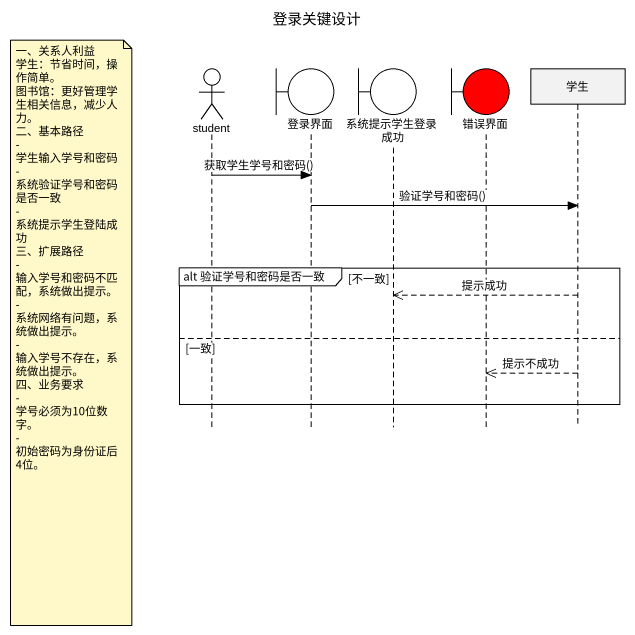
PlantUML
@startuml
title 登录关键设计
hide footbox
actor student
boundary 登录界面
boundary 系统提示学生登录成功
boundary 错误界面 #FF0000
participant 学生

student -> 登录界面 : 获取学生学号和密码()
登录界面 -> 学生 : 验证学号和密码()
group alt 验证学号和密码是否一致 [不一致]
  学生 -->> 系统提示学生登录成功 : 提示成功
  note left of student
    一、关系人利益
    学生：节省时间，操作简单。
    图书馆：更好管理学生相关信息，减少人力。
    二、基本路径
    - 学生输入学号和密码
    - 系统验证学号和密码是否一致
    - 系统提示学生登陆成功
    三、扩展路径
    - 输入学号和密码不匹配，系统做出提示。
    - 系统网络有问题，系统做出提示。
    - 输入学号不存在，系统做出提示。
    四、业务要求
    - 学号必须为10位数字。
    - 初始密码为身份证后4位。
  end note
else 一致
  学生 -->> 错误界面 : 提示不成功
end
@enduml
